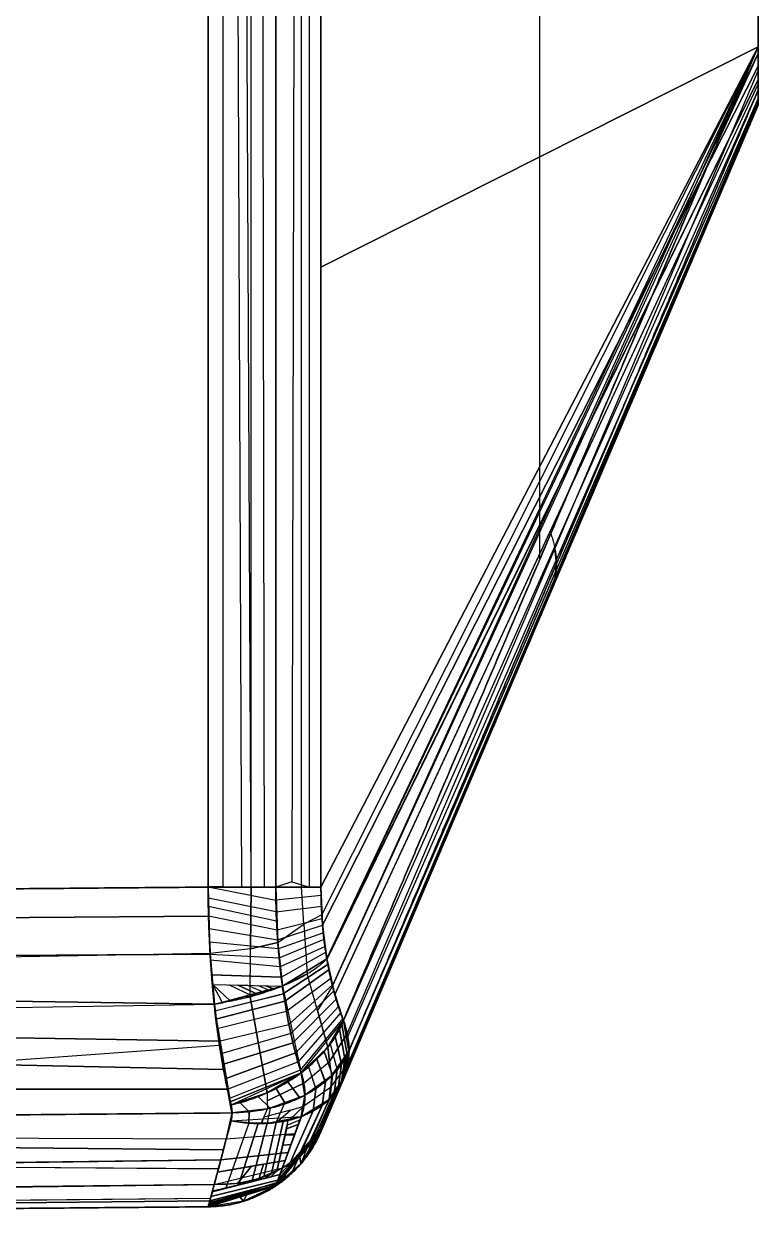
# Model space of a CAD drawing. Extents: x -229 to 199, y -36 to -26.
# Drawn here: x 197.468 to 198.951, y -35.628 to -33.227 of the extents above; entities that cross this region are included whole.
import ezdxf

# ---------------------------------------------------------------- set-up
doc = ezdxf.new("R2010")
doc.units = 0
doc.header["$MEASUREMENT"] = 0
doc.layers.add('IGES level 0', color=253, linetype='Continuous')

msp = doc.modelspace()

# ---------------------------------------------------------------- linework, layer by layer
for points in [[(197.8403, -34.9695, -7.8585), (196.3507, -34.9841, -7.8455), (196.3508, -30.8777, -7.8455), (197.8403, -30.8777, -7.8585)], [(197.8402, -34.969, -17.3325), (197.8406, -30.8777, -17.3325), (196.3507, -30.8777, -17.3455), (196.3507, -34.9825, -17.3455)], [(197.8709, -30.8777, -17.3303), (197.8403, -30.8777, -17.3325), (197.8403, -34.969, -17.3325), (197.8709, -34.9695, -17.3303)], [(197.908, -34.9695, -17.3225), (197.8709, -34.9695, -17.3303), (197.8709, -30.8777, -17.3303), (197.8911, -30.8777, -17.3268)], [(197.9275, -30.8777, -17.3159), (197.8911, -30.8777, -17.3268), (197.908, -34.9695, -17.3225), (197.9275, -34.9695, -17.3159)], [(197.9074, -30.8774, -7.8682), (197.9769, -30.8777, -7.9005), (197.9769, -34.9695, -7.9005), (197.9275, -34.9695, -7.875)], [(197.9533, -34.9695, -17.3043), (197.9275, -34.9695, -17.3159), (197.9275, -30.8777, -17.3159), (197.947, -30.8777, -17.3075)], [(197.9769, -30.8778, -17.2904), (197.947, -30.8777, -17.3075), (197.9533, -34.9695, -17.3043), (197.9768, -34.9689, -17.2904)], [(197.9769, -34.9695, -7.9005), (198.0289, -34.9695, -7.9469), (198.0289, -30.8777, -7.9469), (197.9769, -30.8777, -7.9005)], [(198.0092, -34.9591, -17.2522), (197.9769, -34.9695, -17.2904), (197.9769, -30.8777, -17.2904), (198.0188, -30.8778, -17.2552)], [(198.0448, -30.8777, -17.2231), (198.0188, -30.8777, -17.2552), (198.0092, -34.9591, -17.2522), (198.0448, -34.9695, -17.2231)], [(198.0289, -30.8777, -7.9469), (198.0681, -30.8777, -8.0105), (198.0681, -34.9695, -8.0105), (198.0289, -34.9695, -7.9469)], [(198.0681, -34.9695, -17.1805), (198.0448, -34.9695, -17.2231), (198.0448, -30.8777, -17.2231), (198.0681, -30.8777, -17.1805)], [(198.9507, -33.2736, -10.0819), (198.9507, -30.8777, -10.0819), (198.0681, -30.8777, -8.0105), (198.0681, -33.7184, -8.0105)], [(198.0681, -34.9695, -17.1805), (198.9507, -33.2736, -15.109), (198.9507, -30.8777, -15.109), (198.0681, -30.8777, -17.1805)], [(198.9507, -33.2736, -10.0819), (198.9507, -33.2736, -15.109), (198.9507, -30.8777, -15.109), (198.9507, -30.8777, -10.0819)], [(198.9507, -33.2736, -10.0819), (198.0681, -33.7184, -8.0105), (198.0681, -34.9695, -8.0105), (198.9507, -33.2736, -10.0819)], [(198.0681, -34.9695, -17.1805), (198.0713, -35.0462, -17.1729), (198.9507, -33.3127, -15.1048), (198.9507, -33.2736, -15.109)], [(198.0802, -35.1157, -8.0388), (198.07, -35.0257, -8.0148), (198.9507, -33.2736, -10.0819), (198.0797, -35.1128, -8.0377)], [(198.0913, -35.1688, -8.0648), (198.0799, -35.1142, -8.0382), (198.9507, -33.2874, -10.0824), (198.0913, -35.1688, -8.0648)], [(198.1135, -35.2386, -8.117), (198.0913, -35.1688, -8.0648), (198.9507, -33.2736, -10.0819), (198.1136, -35.2384, -8.1171)], [(198.9507, -33.2736, -15.109), (198.9507, -33.3127, -15.1048), (198.9507, -33.3219, -10.0887), (198.9507, -33.2736, -10.0819)], [(198.0713, -35.0462, -17.1729), (198.0799, -35.1142, -17.1527), (198.9507, -33.3397, -15.0948), (198.9507, -33.3127, -15.1048)], [(198.9507, -33.3219, -10.0887), (198.9509, -33.3607, -10.1125), (198.9507, -33.3397, -15.0948), (198.9507, -33.3127, -15.1048)], [(198.0802, -35.1157, -17.1521), (198.096, -35.1868, -17.1149), (198.9507, -33.349, -15.0892), (198.9507, -33.3397, -15.0948)], [(198.9507, -33.3219, -10.0887), (198.9509, -33.3607, -10.1125), (198.5434, -34.3172, -9.1557), (198.5405, -34.2868, -9.1267)], [(198.9508, -33.3395, -15.0946), (198.9507, -33.349, -15.0892), (198.9507, -33.3817, -10.1437), (198.9509, -33.3607, -10.1125)], [(198.9507, -33.349, -15.0892), (198.9509, -33.3607, -15.0785), (198.1135, -35.2386, -17.0739), (198.0963, -35.1862, -17.1143)], [(198.1208, -35.3338, -16.9815), (198.1135, -35.3562, -16.9563), (198.9507, -33.3912, -14.9914), (198.9507, -33.3896, -15.0167)], [(198.9507, -33.3861, -15.0342), (198.9507, -33.3896, -15.0167), (198.1209, -35.3338, -16.9815), (198.125, -35.2991, -17.0168)], [(198.1221, -35.2701, -17.0458), (198.1247, -35.2998, -17.0175), (198.9507, -33.3861, -15.0342), (198.9507, -33.3771, -15.0574)], [(198.9507, -33.3813, -10.21), (198.5095, -34.427, -9.1638), (198.5095, -34.427, -16.0271), (198.9507, -33.3912, -14.9914)], [(198.9507, -33.3817, -10.1437), (198.9507, -33.3912, -10.1995), (198.5321, -34.3737, -9.2171), (198.5407, -34.3455, -9.185)], [(198.9507, -33.3912, -10.1995), (198.9507, -33.3813, -10.21), (198.9507, -33.3861, -15.0342), (198.9507, -33.3912, -14.9914)], [(198.5405, -34.2869, -9.1266), (198.5433, -34.3173, -9.1559), (198.1248, -35.2994, -8.1735), (198.1214, -35.2657, -8.1415)], [(198.1248, -35.2996, -8.1736), (198.1221, -35.3277, -8.2028), (198.5407, -34.3454, -9.1851), (198.5433, -34.3173, -9.1559)], [(198.5407, -34.3454, -9.1851), (198.5321, -34.3737, -9.2171), (198.1135, -35.3562, -8.2345), (198.1221, -35.3277, -8.2028)], [(198.5094, -34.427, -9.1638), (198.1111, -35.3642, -8.2438), (198.1136, -35.356, -16.9562), (198.5094, -34.427, -16.0271)], [(197.1173, -35.0336, -17.3361), (197.1173, -34.9757, -17.3387), (197.8403, -34.969, -17.3325), (197.8412, -35.0281, -17.3297)], [(197.9771, -34.996, -17.2898), (197.9769, -34.9695, -17.2904), (197.8403, -34.969, -17.3325), (197.9771, -34.996, -17.2898)], [(197.8403, -34.969, -17.3325), (197.8502, -34.9695, -17.3322), (197.8544, -34.969, -17.3281), (197.8403, -34.969, -17.3325)], [(197.9262, -35.0938, -7.8951), (197.8444, -35.1036, -7.8728), (197.8408, -34.9695, -7.8585), (197.9275, -34.9695, -7.875)], [(197.8502, -34.9695, -17.3322), (197.8613, -34.9695, -17.3314), (197.8625, -34.9691, -17.3257), (197.8544, -34.969, -17.3281)], [(197.8613, -34.9695, -17.3314), (197.8709, -34.9695, -17.3303), (197.8708, -34.9691, -17.3231), (197.8625, -34.9691, -17.3257)], [(197.9811, -35.0813, -7.9118), (197.9262, -35.0938, -7.8951), (197.9275, -34.9695, -7.875), (197.9769, -34.9695, -7.9005)], [(197.9771, -34.996, -17.2898), (197.9769, -34.9695, -17.2904), (198.0681, -34.9695, -17.1805), (198.0688, -34.9864, -17.1788)], [(198.0338, -35.0444, -7.9599), (198.0289, -34.9695, -7.9469), (198.0681, -34.9695, -8.0105), (198.0698, -35.0257, -8.0146)], [(197.9786, -35.0379, -17.2859), (197.9778, -35.0195, -17.2881), (197.8406, -34.9916, -17.3314), (197.8409, -35.0082, -17.3307)], [(198.0697, -35.0079, -17.1767), (198.0688, -34.9864, -17.1788), (197.9771, -34.996, -17.2898), (197.9778, -35.0195, -17.2881)], [(197.9795, -35.0563, -17.2836), (197.9778, -35.0195, -17.2881), (198.0697, -35.0079, -17.1767), (198.0708, -35.0338, -17.1741)], [(197.1173, -35.1099, -17.3246), (197.1173, -35.0336, -17.3361), (197.8412, -35.0281, -17.3297), (197.8445, -35.105, -17.3178)], [(197.9809, -35.0759, -17.28), (197.9795, -35.0563, -17.2836), (197.8412, -35.0281, -17.3297), (197.8423, -35.053, -17.3259)], [(198.0713, -35.0462, -17.1729), (198.0708, -35.0338, -17.1741), (197.9795, -35.0563, -17.2836), (197.9807, -35.0759, -17.2802)], [(197.9823, -35.0939, -17.2762), (197.9807, -35.0759, -17.2802), (198.0713, -35.0462, -17.1729), (198.0733, -35.0619, -17.1682)], [(197.9811, -35.0813, -7.9118), (198.0338, -35.0444, -7.9599), (198.0404, -35.1449, -7.9773), (197.9903, -35.1693, -7.937)], [(198.0749, -35.0748, -17.1644), (198.0733, -35.0619, -17.1682), (197.9821, -35.094, -17.2764), (197.9837, -35.1121, -17.272)], [(197.9837, -35.1121, -17.272), (197.9823, -35.0939, -17.2762), (197.8435, -35.081, -17.3215), (197.8445, -35.105, -17.3178)], [(197.9903, -35.1693, -7.9369), (197.9249, -35.1908, -7.9105), (197.9262, -35.0938, -7.8951), (197.9811, -35.0813, -7.9118)], [(197.9856, -35.1306, -17.2669), (197.9837, -35.1121, -17.272), (198.0749, -35.0748, -17.1644), (198.0767, -35.0891, -17.1602)], [(198.0782, -35.1007, -17.1567), (198.0767, -35.0891, -17.1602), (197.9856, -35.1306, -17.2669), (197.988, -35.1512, -17.2603)], [(197.1173, -35.1952, -17.3002), (197.1173, -35.1099, -17.3246), (197.8445, -35.105, -17.3178), (197.8529, -35.2057, -17.2872)], [(197.1184, -35.1162, -7.8676), (197.119, -35.2178, -7.8992), (197.8528, -35.2057, -7.9037), (197.8444, -35.1036, -7.8728)], [(197.9877, -35.1512, -17.2604), (197.9857, -35.1305, -17.2667), (197.8453, -35.117, -17.3148), (197.8474, -35.1468, -17.3073)], [(197.9903, -35.1693, -17.254), (197.988, -35.1512, -17.2603), (198.0782, -35.1007, -17.1567), (198.0801, -35.1141, -17.1525)], [(197.9928, -35.1846, -17.2478), (197.9904, -35.1693, -17.2539), (198.0799, -35.1142, -17.1527), (198.0824, -35.1254, -17.147)], [(197.9903, -35.1693, -7.937), (198.0281, -35.3444, -8.0407), (198.0818, -35.2929, -8.0727), (198.0404, -35.1449, -7.9773)], [(197.995, -35.1996, -17.2416), (197.9928, -35.1846, -17.2478), (198.0824, -35.1254, -17.147), (198.0846, -35.1357, -17.1416)], [(197.9984, -35.2204, -17.232), (197.9949, -35.1997, -17.2416), (198.0846, -35.1357, -17.1416), (198.0885, -35.1531, -17.1325)], [(197.9903, -35.1693, -17.254), (197.988, -35.1512, -17.2603), (197.848, -35.1467, -17.3051), (197.8496, -35.1662, -17.2992)], [(197.8857, -35.1999, -17.2866), (197.8692, -35.2028, -17.2869), (197.8496, -35.1662, -17.2992), (197.8857, -35.1999, -17.2866)], [(197.8529, -35.2057, -17.2872), (197.8692, -35.2028, -17.2869), (197.8496, -35.1662, -17.2992), (197.8529, -35.2057, -17.2872)], [(197.9415, -35.1862, -17.2757), (197.9301, -35.1894, -17.2791), (197.882, -35.1669, -17.2888), (197.9003, -35.1673, -17.2829)], [(197.9541, -35.1823, -17.2713), (197.9415, -35.1862, -17.2757), (197.9003, -35.1673, -17.2829), (197.9199, -35.1677, -17.2766)], [(197.9654, -35.1786, -17.2667), (197.9408, -35.1682, -17.2699), (197.9564, -35.1686, -17.2649), (197.9746, -35.1753, -17.2625)], [(197.9746, -35.1753, -17.2625), (197.9564, -35.1686, -17.2649), (197.9903, -35.1693, -17.254), (197.9746, -35.1753, -17.2625)], [(198.0915, -35.1666, -17.1254), (198.0885, -35.1531, -17.1325), (197.9984, -35.2204, -17.232), (198.0034, -35.2471, -17.2182)], [(198.0072, -35.2651, -17.2078), (198.0034, -35.2471, -17.2182), (198.0915, -35.1666, -17.1254), (198.0943, -35.179, -17.119)], [(198.0611, -35.2189, -8.025), (198.0818, -35.2929, -8.0727), (198.1135, -35.2386, -8.117), (198.0913, -35.1688, -8.0648)], [(197.8528, -35.2057, -7.9037), (197.9249, -35.1908, -7.9105), (197.9594, -35.3848, -8.0269), (197.8866, -35.4091, -8.0321)], [(197.9928, -35.1846, -17.2478), (197.9904, -35.1693, -17.2539), (197.8529, -35.2067, -17.2868), (197.8542, -35.219, -17.2818)], [(197.8562, -35.2363, -17.2742), (197.8542, -35.219, -17.2818), (197.9926, -35.1847, -17.2479), (197.995, -35.1996, -17.2416)], [(197.8857, -35.1999, -17.2866), (197.8755, -35.2005, -17.2814), (197.9122, -35.1905, -17.2726), (197.9301, -35.1894, -17.2791)], [(197.9594, -35.3848, -8.0269), (197.9249, -35.1908, -7.9105), (197.9904, -35.1693, -7.937), (198.0281, -35.3444, -8.0407)], [(197.9272, -35.1865, -17.269), (197.9415, -35.1862, -17.2757), (197.9541, -35.1823, -17.2713), (197.9411, -35.1827, -17.2657)], [(197.954, -35.1792, -17.2626), (197.9664, -35.1758, -17.2597), (197.9746, -35.1753, -17.2625), (197.9654, -35.1786, -17.2667)], [(197.9664, -35.1758, -17.2597), (197.9903, -35.1693, -17.254), (197.9746, -35.1753, -17.2625), (197.9664, -35.1758, -17.2597)], [(198.0115, -35.284, -17.1959), (198.0072, -35.2651, -17.2078), (198.0943, -35.179, -17.119), (198.0992, -35.1951, -17.1074)], [(197.1173, -35.2683, -17.2686), (197.1173, -35.1952, -17.3002), (197.8529, -35.2057, -17.2872), (197.862, -35.2807, -17.2522)], [(197.8585, -35.2554, -17.2654), (197.8562, -35.2363, -17.2742), (197.9949, -35.1997, -17.2416), (197.9984, -35.2204, -17.232)], [(198.0218, -35.3224, -17.1683), (198.0171, -35.304, -17.182), (198.1041, -35.2099, -17.0961), (198.1083, -35.2228, -17.0861)], [(198.0034, -35.2471, -17.2182), (197.9984, -35.2204, -17.232), (197.8585, -35.2554, -17.2654), (197.862, -35.2807, -17.2522)], [(198.0264, -35.3388, -17.1551), (198.0281, -35.3444, -17.1503), (198.1135, -35.2386, -17.0739), (198.112, -35.2347, -17.0776)], [(198.0818, -35.2929, -8.0727), (198.0856, -35.3217, -8.0976), (198.1213, -35.2659, -8.1413), (198.1136, -35.2384, -8.1171)], [(198.1208, -35.3081, -17.0255), (198.1246, -35.3, -17.0173), (198.1135, -35.2386, -17.0739), (198.1101, -35.2467, -17.0811)], [(197.866, -35.306, -17.2372), (197.862, -35.2807, -17.2522), (198.0034, -35.2471, -17.2182), (198.0072, -35.2652, -17.2077)], [(198.0115, -35.284, -17.1959), (198.0072, -35.2652, -17.2077), (197.866, -35.306, -17.2372), (197.8696, -35.3275, -17.2236)], [(198.1093, -35.3269, -17.0443), (198.1165, -35.3161, -17.0335), (198.1056, -35.2562, -17.0893), (198.097, -35.2711, -17.1019)], [(198.1165, -35.3161, -17.0335), (198.1209, -35.308, -17.0255), (198.1101, -35.2467, -17.0812), (198.1056, -35.2562, -17.0893)], [(197.1173, -35.3218, -17.2381), (197.1173, -35.2683, -17.2686), (197.8622, -35.2806, -17.2521), (197.8714, -35.3376, -17.2167)], [(197.875, -35.3564, -17.2031), (198.0166, -35.3042, -17.182), (198.0115, -35.284, -17.1959), (197.8696, -35.3275, -17.2236)], [(198.0749, -35.3012, -17.1241), (198.0869, -35.2859, -17.113), (198.1006, -35.3386, -17.056), (198.0913, -35.3489, -17.0664)], [(198.0856, -35.3217, -8.0976), (198.0895, -35.3504, -8.1225), (198.1248, -35.2994, -8.1735), (198.1213, -35.2659, -8.1413)], [(198.1006, -35.3386, -17.056), (198.1093, -35.3269, -17.0443), (198.0971, -35.2712, -17.1017), (198.0869, -35.2859, -17.113)], [(197.1195, -35.343, -7.9668), (197.1197, -35.432, -8.0411), (197.8885, -35.4253, -8.0479), (197.8634, -35.2895, -7.9439)], [(197.875, -35.3564, -17.2031), (197.8793, -35.3773, -17.1866), (198.0216, -35.3225, -17.1683), (198.0166, -35.3042, -17.182)], [(198.0281, -35.3444, -8.0407), (198.0336, -35.3651, -8.0596), (198.0856, -35.3217, -8.0976), (198.0818, -35.2929, -8.0727)], [(198.06, -35.317, -17.1347), (198.0749, -35.3012, -17.1241), (198.0913, -35.3489, -17.0664), (198.0769, -35.3623, -17.0796)], [(198.0871, -35.3741, -8.1532), (198.1221, -35.3277, -8.2028), (198.1247, -35.2995, -8.1736), (198.0895, -35.3504, -8.1225)], [(198.1089, -35.3657, -16.9671), (198.1121, -35.359, -16.9601), (198.1208, -35.3081, -17.0255), (198.1165, -35.3161, -17.0335)], [(198.1121, -35.359, -16.9601), (198.1135, -35.3562, -16.9563), (198.1246, -35.3, -17.0174), (198.1208, -35.3081, -17.0255)], [(197.1173, -35.3775, -17.1984), (197.1173, -35.3218, -17.2381), (197.8714, -35.3376, -17.2167), (197.8793, -35.3773, -17.1866)], [(198.0357, -35.3898, -17.1075), (198.0281, -35.3444, -17.1502), (198.0433, -35.3323, -17.1438), (198.0578, -35.3767, -17.0941)], [(198.0357, -35.3898, -8.0834), (198.0335, -35.3652, -8.0596), (198.0856, -35.3217, -8.0976), (198.0895, -35.3504, -8.1225)], [(198.0436, -35.332, -17.1437), (198.06, -35.317, -17.1347), (198.077, -35.3623, -17.0797), (198.0578, -35.3767, -17.0941)], [(198.0951, -35.3864, -16.992), (198.1029, -35.3759, -16.979), (198.1093, -35.3269, -17.0443), (198.1006, -35.3386, -17.056)], [(198.1029, -35.3759, -16.979), (198.1089, -35.3657, -16.9671), (198.1165, -35.3161, -17.0335), (198.1093, -35.3269, -17.0443)], [(198.1135, -35.3562, -16.9563), (198.1182, -35.3322, -16.9824), (198.1209, -35.3338, -16.9815), (198.1136, -35.356, -16.9562)], [(197.8834, -35.396, -17.1707), (197.885, -35.4027, -17.1647), (198.0281, -35.3444, -17.1503), (198.0264, -35.3388, -17.1551)], [(197.885, -35.4027, -17.1647), (197.8866, -35.4091, -17.1588), (198.0281, -35.3444, -17.1503), (197.885, -35.4027, -17.1647)], [(197.9598, -35.401, -8.0414), (198.0335, -35.3652, -8.0596), (198.0281, -35.3444, -8.0407), (197.9594, -35.3848, -8.0269)], [(198.0248, -35.394, -17.1115), (198.0357, -35.3899, -17.1074), (198.0281, -35.3444, -17.1502), (198.0016, -35.3625, -17.1582)], [(198.0991, -35.377, -8.2093), (198.1135, -35.3562, -8.2345), (198.0799, -35.435, -8.359), (198.0638, -35.4656, -8.3442)], [(198.071, -35.456, -16.7594), (198.0681, -35.4627, -16.6872), (198.1135, -35.3563, -16.6738), (198.1135, -35.3563, -16.7329)], [(198.0681, -35.4627, -16.6872), (198.1135, -35.3563, -16.6738), (198.1111, -35.3642, -8.2438), (198.0681, -35.4627, -8.5037)], [(198.0703, -35.41, -17.0241), (198.0862, -35.3962, -17.0048), (198.0913, -35.3489, -17.0664), (198.077, -35.3623, -17.0797)], [(198.0799, -35.435, -16.8319), (198.0709, -35.4562, -16.7585), (198.1135, -35.3563, -16.7329), (198.1135, -35.3562, -16.8138)], [(198.0879, -35.4162, -16.8726), (198.0799, -35.435, -16.8319), (198.1135, -35.3562, -16.8138), (198.1135, -35.3561, -16.8503)], [(198.0862, -35.3962, -17.0048), (198.0951, -35.3864, -16.992), (198.1006, -35.3386, -17.056), (198.0913, -35.3489, -17.0664)], [(198.1136, -35.356, -16.9562), (198.0879, -35.4163, -16.8723), (198.1135, -35.3561, -16.8503), (198.1121, -35.359, -16.9601)], [(198.1089, -35.3657, -16.9671), (198.1135, -35.3562, -16.9563), (198.1076, -35.3701, -16.9407), (198.1033, -35.3786, -16.9476)], [(197.1173, -35.4319, -17.1498), (197.1173, -35.3775, -17.1984), (197.8793, -35.3773, -17.1866), (197.8885, -35.4254, -17.143)], [(197.9658, -35.416, -17.1336), (197.9953, -35.405, -17.1225), (197.9774, -35.3761, -17.1624), (197.9411, -35.3925, -17.1644)], [(197.9598, -35.401, -8.0414), (197.96, -35.4172, -8.0558), (198.0357, -35.3898, -8.0834), (198.0335, -35.3652, -8.0596)], [(197.9953, -35.405, -17.1225), (198.0248, -35.394, -17.1115), (198.0016, -35.3625, -17.1582), (197.9774, -35.3761, -17.1624)], [(198.0338, -35.412, -8.1063), (198.0281, -35.4325, -8.1288), (198.0846, -35.3978, -8.184), (198.0871, -35.3741, -8.1532)], [(198.0526, -35.4213, -17.0418), (198.0578, -35.3767, -17.0941), (198.0357, -35.3898, -17.1075), (198.0281, -35.4325, -17.0621)], [(198.0846, -35.3978, -8.184), (198.0991, -35.377, -8.2093), (198.0638, -35.4656, -8.3442), (198.0442, -35.4917, -8.3306)], [(198.0525, -35.4816, -16.8549), (198.0644, -35.4647, -16.8463), (198.1029, -35.3759, -16.979), (198.0951, -35.3864, -16.992)], [(198.0526, -35.4213, -17.0418), (198.0703, -35.41, -17.0241), (198.077, -35.3623, -17.0797), (198.0578, -35.3768, -17.094)], [(198.0644, -35.4647, -16.8463), (198.0722, -35.4496, -16.8399), (198.1089, -35.3657, -16.9671), (198.1029, -35.3759, -16.979)], [(198.0799, -35.435, -8.359), (198.0896, -35.4135, -8.3737), (198.1111, -35.3642, -8.2438), (198.0799, -35.435, -8.359)], [(198.1033, -35.3786, -16.9476), (198.0977, -35.3913, -16.9283), (198.0997, -35.3886, -16.917), (198.1076, -35.3701, -16.9407)], [(197.923, -35.4234, -17.141), (197.9045, -35.4046, -17.1617), (197.8866, -35.4091, -17.1588), (197.8886, -35.4253, -17.1431)], [(197.923, -35.4234, -17.141), (197.9658, -35.416, -17.1336), (197.9411, -35.3925, -17.1644), (197.9045, -35.4046, -17.1617)], [(198.0285, -35.4324, -17.0619), (198.0358, -35.3899, -17.1074), (197.9658, -35.416, -17.1336), (197.9594, -35.4463, -17.1026)], [(197.9594, -35.4463, -17.1026), (197.9774, -35.4447, -17.0939), (197.9953, -35.405, -17.1225), (197.9658, -35.416, -17.1336)], [(198.0703, -35.41, -8.1668), (198.0846, -35.3978, -8.184), (198.0442, -35.4917, -8.3306), (198.0219, -35.5137, -8.3181)], [(198.0247, -35.5112, -16.8714), (198.0396, -35.4967, -16.8631), (198.0862, -35.3962, -17.0048), (198.0703, -35.41, -17.0241)], [(198.0396, -35.4967, -16.8631), (198.0525, -35.4816, -16.8549), (198.0951, -35.3864, -16.992), (198.0862, -35.3962, -17.0048)], [(198.0925, -35.4033, -16.9101), (198.0873, -35.4152, -16.8921), (198.0896, -35.4124, -16.8795), (198.0946, -35.4005, -16.8995)], [(197.1173, -35.4923, -17.08), (197.1177, -35.4319, -17.1498), (197.8885, -35.4254, -17.143), (197.8712, -35.4996, -17.0543)], [(197.8866, -35.4411, -8.0641), (198.0281, -35.4325, -8.1288), (198.0155, -35.4672, -8.1748), (197.8769, -35.4781, -8.1074)], [(197.8885, -35.4253, -8.0479), (197.8866, -35.4411, -8.0641), (197.9475, -35.4466, -8.0832), (197.96, -35.4172, -8.0558)], [(197.9228, -35.4459, -17.1168), (197.8866, -35.4411, -17.1268), (197.8886, -35.4253, -17.1431), (197.923, -35.4234, -17.141)], [(197.9594, -35.4463, -17.1026), (197.9228, -35.4459, -17.1168), (197.923, -35.4234, -17.141), (197.9658, -35.416, -17.1336)], [(197.9527, -35.4342, -8.0717), (197.948, -35.4466, -8.0835), (197.9774, -35.4447, -8.0971), (198.0064, -35.4195, -8.0946)], [(198.0064, -35.4195, -8.0946), (198.0338, -35.412, -8.1063), (198.0042, -35.4398, -8.1123), (197.9774, -35.4447, -8.0971)], [(197.9906, -35.5356, -16.8886), (198.0057, -35.5263, -16.8805), (198.0526, -35.4213, -17.0418), (198.0288, -35.4323, -17.0616)], [(197.9906, -35.5356, -8.3023), (198.0281, -35.4325, -8.1288), (198.0017, -35.5051, -8.2347), (197.9906, -35.5356, -8.3023)], [(198, -35.4502, -17.0615), (198.0022, -35.4403, -17.0798), (198.0281, -35.4325, -17.0621), (198.0253, -35.4402, -17.0531)], [(198.0338, -35.412, -8.1063), (198.0281, -35.4325, -8.1288), (198.0042, -35.4398, -8.1123), (198.0338, -35.412, -8.1063)], [(198.0057, -35.5263, -16.8805), (198.0247, -35.5112, -16.8714), (198.0703, -35.41, -17.0241), (198.0526, -35.4213, -17.0418)], [(198.0281, -35.4325, -17.0621), (198.0141, -35.4719, -16.9952), (198.0113, -35.4788, -17.0003), (198.0281, -35.4325, -17.0621)], [(198.0701, -35.4581, -8.4432), (198.0799, -35.435, -8.359), (198.0896, -35.4135, -8.3737), (198.0766, -35.4432, -8.452)], [(198.0779, -35.4366, -16.8596), (198.0722, -35.4496, -16.8399), (198.08, -35.4349, -16.8327), (198.0834, -35.4269, -16.8513)], [(198.0873, -35.4152, -16.8921), (198.082, -35.4274, -16.8736), (198.0863, -35.42, -16.8656), (198.0896, -35.4124, -16.8795)], [(197.8866, -35.4411, -17.1268), (197.9228, -35.4459, -17.1168), (197.8787, -35.5694, -16.919), (197.8528, -35.5695, -16.9233)], [(197.8787, -35.5694, -16.919), (197.9029, -35.5669, -16.914), (197.9411, -35.4466, -17.1102), (197.9228, -35.4459, -17.1168)], [(197.9029, -35.5669, -16.914), (197.9294, -35.5615, -16.9074), (197.9594, -35.4463, -17.1026), (197.9411, -35.4466, -17.1102)], [(197.9294, -35.5615, -16.9074), (197.9528, -35.5541, -16.9005), (197.9774, -35.4447, -17.0939), (197.9594, -35.4463, -17.1026)], [(197.9528, -35.5541, -16.9005), (197.9682, -35.5478, -16.8954), (197.992, -35.4424, -17.0859), (197.9774, -35.4447, -17.0939)], [(197.9682, -35.5478, -16.8954), (197.9794, -35.5423, -16.8913), (198.0022, -35.4403, -17.0798), (197.992, -35.4424, -17.0859)], [(197.9853, -35.5501, -8.3459), (197.9813, -35.5609, -8.3902), (198.0701, -35.4581, -8.4432), (198.0728, -35.4517, -8.4113)], [(197.9956, -35.4701, -17.0247), (198.0147, -35.4695, -17.0147), (198.0223, -35.4487, -17.0426), (197.9984, -35.4576, -17.0478)], [(197.9984, -35.4576, -17.0478), (198.0223, -35.4487, -17.0426), (198.0253, -35.4402, -17.0531), (198, -35.4502, -17.0615)], [(198.057, -35.4789, -16.7505), (198.0709, -35.4562, -16.7585), (198.0695, -35.4594, -16.738), (198.0556, -35.4816, -16.7323)], [(198.0591, -35.4748, -16.7782), (198.0732, -35.4507, -16.7833), (198.0709, -35.4562, -16.7585), (198.057, -35.4789, -16.7505)], [(198.0613, -35.4706, -16.806), (198.0765, -35.443, -16.8102), (198.0732, -35.4507, -16.7833), (198.0591, -35.4748, -16.7782)], [(198.0638, -35.4656, -8.3442), (198.0799, -35.435, -8.359), (198.0728, -35.4517, -8.4113), (198.0604, -35.4656, -8.4021)], [(198.0644, -35.4647, -16.8463), (198.08, -35.4349, -16.8327), (198.0765, -35.443, -16.8102), (198.0613, -35.4706, -16.806)], [(197.1196, -35.4754, -8.089), (197.1194, -35.5304, -8.1677), (197.8659, -35.5198, -8.1673), (197.8769, -35.4781, -8.1074)], [(197.8769, -35.4781, -8.1074), (197.8659, -35.5198, -8.1673), (198.0017, -35.5051, -8.2347), (198.0155, -35.4672, -8.1748)], [(197.9775, -35.5712, -8.4629), (197.9769, -35.5727, -8.4971), (198.0681, -35.4627, -8.5037), (198.0682, -35.4624, -8.4891)], [(197.979, -35.5671, -8.4249), (197.9775, -35.5712, -8.4629), (198.0682, -35.4625, -8.4891), (198.0687, -35.4614, -8.4716)], [(197.9813, -35.5609, -8.3902), (197.979, -35.5671, -8.4249), (198.0687, -35.4614, -8.4716), (198.0701, -35.4581, -8.4432)], [(197.9911, -35.4902, -16.9876), (198.0077, -35.4888, -16.9849), (198.0147, -35.4695, -17.0147), (197.9956, -35.4701, -17.0247)], [(198.0274, -35.5281, -16.6872), (198.0681, -35.4627, -16.6873), (198.0681, -35.4627, -8.5037), (198.0272, -35.5282, -8.5037)], [(198.0525, -35.4816, -16.8549), (198.0644, -35.4647, -16.8463), (198.0522, -35.4883, -16.6873), (198.0403, -35.5073, -16.6872)], [(198.0459, -35.4894, -8.5021), (198.0471, -35.5019, -8.5037), (198.0681, -35.4627, -8.5037), (198.0459, -35.4894, -8.5021)], [(198.0534, -35.4859, -16.7032), (198.0683, -35.4623, -16.7064), (198.0681, -35.4627, -16.6873), (198.0522, -35.4883, -16.6873)], [(198.0545, -35.4838, -16.7176), (198.0688, -35.4611, -16.7224), (198.0683, -35.4623, -16.7064), (198.0534, -35.4859, -16.7032)], [(198.0556, -35.4816, -16.7323), (198.0695, -35.4594, -16.738), (198.0688, -35.4611, -16.7224), (198.0545, -35.4838, -16.7176)], [(197.1173, -35.533, -17.0186), (197.1173, -35.4923, -17.08), (197.8712, -35.4996, -17.0543), (197.8611, -35.5389, -16.9898)], [(197.8659, -35.5198, -8.1673), (197.8593, -35.5446, -8.2174), (197.9958, -35.5214, -8.268), (198.0017, -35.5051, -8.2347)], [(197.9794, -35.5423, -16.8913), (197.9904, -35.5362, -16.887), (198.0077, -35.4888, -16.9849), (197.9911, -35.4902, -16.9876)], [(198.0247, -35.5112, -16.8714), (198.0396, -35.4967, -16.8631), (198.0274, -35.5281, -16.6872), (198.0088, -35.5474, -16.6872)], [(198.0219, -35.5137, -8.3181), (198.0442, -35.4917, -8.3306), (198.0422, -35.4861, -8.3885), (198.0185, -35.5128, -8.3707)], [(198.0254, -35.5142, -8.5006), (198.0272, -35.5282, -8.5037), (198.0471, -35.5019, -8.5037), (198.0459, -35.4894, -8.5021)], [(198.0274, -35.5281, -16.6872), (198.0403, -35.5073, -16.6872), (198.0525, -35.4816, -16.8549), (198.0396, -35.4967, -16.8631)], [(197.1194, -35.5294, -8.1662), (197.119, -35.5777, -8.2649), (197.8528, -35.5695, -8.2675), (197.8659, -35.5198, -8.1673)], [(197.9, -35.5674, -8.2763), (197.9437, -35.5573, -8.2877), (197.9522, -35.5288, -8.2519), (197.9276, -35.533, -8.2427)], [(197.9437, -35.5573, -8.2877), (197.9903, -35.5362, -8.3038), (197.9958, -35.5214, -8.268), (197.9522, -35.5288, -8.2519)], [(197.9769, -35.5727, -8.4971), (197.9769, -35.5727, -8.5037), (198.0272, -35.5282, -8.5037), (198.0254, -35.5142, -8.5006)], [(197.9904, -35.5362, -16.887), (198.0057, -35.5263, -16.8805), (197.992, -35.5618, -16.6872), (197.9769, -35.5727, -16.6876)], [(197.9769, -35.5727, -8.5037), (198.0272, -35.5282, -8.5037), (198.0274, -35.5281, -16.6872), (197.9769, -35.5727, -16.6872)], [(198.0057, -35.5263, -16.8805), (198.0247, -35.5112, -16.8714), (198.0088, -35.5474, -16.6872), (197.992, -35.5618, -16.6872)], [(197.1173, -35.5794, -16.9212), (197.1173, -35.533, -17.0186), (197.8614, -35.5377, -16.9918), (197.8528, -35.5695, -16.9233)], [(197.8424, -35.6077, -16.7814), (197.8488, -35.5843, -16.8819), (197.9855, -35.5495, -16.847), (197.9796, -35.5655, -16.7763)], [(197.849, -35.5834, -8.3148), (197.8461, -35.5941, -8.3511), (197.9813, -35.5609, -8.3902), (197.9853, -35.5501, -8.3459)], [(197.8528, -35.5695, -8.2675), (197.9903, -35.5363, -8.3038), (197.9853, -35.5501, -8.3459), (197.849, -35.5834, -8.3148)], [(197.8593, -35.5446, -8.2174), (197.8529, -35.5691, -8.2665), (197.9, -35.5674, -8.2763), (197.9276, -35.533, -8.2427)], [(197.9682, -35.5478, -16.8954), (197.9794, -35.5423, -16.8913), (197.9668, -35.5542, -16.8518), (197.9543, -35.5574, -16.855)], [(197.9794, -35.5423, -16.8913), (197.9904, -35.5362, -16.887), (197.9855, -35.5495, -16.847), (197.9668, -35.5542, -16.8518)], [(197.1173, -35.6048, -16.8367), (197.1173, -35.5794, -16.9212), (197.8528, -35.5695, -16.9233), (197.8451, -35.5979, -16.8325)], [(197.119, -35.5777, -8.2649), (197.1183, -35.6104, -8.3807), (197.8438, -35.6028, -8.3804), (197.8528, -35.5695, -8.2675)], [(197.8418, -35.6095, -8.45), (197.8403, -35.6147, -8.5037), (197.9769, -35.5727, -8.5037), (197.9769, -35.5727, -8.4971)], [(197.8406, -35.614, -16.7183), (197.8413, -35.6117, -16.749), (197.9779, -35.5701, -16.7401), (197.9771, -35.5722, -16.7108)], [(197.8413, -35.6117, -16.749), (197.8424, -35.6077, -16.7814), (197.9796, -35.5655, -16.7763), (197.9786, -35.5699, -16.7401)], [(197.8429, -35.6059, -8.4124), (197.8418, -35.6095, -8.45), (197.9769, -35.5727, -8.4971), (197.9775, -35.5712, -8.4629)], [(197.8438, -35.6028, -8.3804), (197.8429, -35.6059, -8.4124), (197.9775, -35.5712, -8.4629), (197.979, -35.5671, -8.4249)], [(197.8461, -35.5941, -8.3511), (197.8438, -35.6028, -8.3804), (197.979, -35.5671, -8.4249), (197.9813, -35.5609, -8.3902)], [(197.8488, -35.5843, -16.8819), (197.8527, -35.5695, -16.9233), (197.8787, -35.5694, -16.919), (197.8767, -35.5772, -16.8748)], [(197.8787, -35.5694, -16.919), (197.9029, -35.5669, -16.914), (197.8999, -35.5713, -16.8689), (197.8767, -35.5772, -16.8748)], [(197.9029, -35.5669, -16.914), (197.9294, -35.5615, -16.9074), (197.9195, -35.5663, -16.8639), (197.8999, -35.5713, -16.8689)], [(197.9116, -35.6037, -16.6872), (197.9041, -35.5945, -16.7148), (197.9771, -35.5722, -16.7108), (197.9769, -35.5727, -16.6872)], [(197.9116, -35.6037, -16.6872), (197.9769, -35.5727, -16.6872), (197.9769, -35.5727, -8.5037), (197.9176, -35.5909, -8.5037)], [(197.9294, -35.5615, -16.9074), (197.9528, -35.5541, -16.9005), (197.939, -35.5613, -16.8589), (197.9195, -35.5663, -16.8639)], [(197.1173, -35.621, -16.6936), (197.1173, -35.6048, -16.8367), (197.8452, -35.5977, -16.8332), (197.8407, -35.6147, -16.6872)], [(197.8403, -35.6147, -8.504), (197.9176, -35.5909, -8.5037), (197.9116, -35.6037, -16.6872), (197.8403, -35.6147, -16.6872)], [(197.8407, -35.6147, -16.6872), (197.8406, -35.614, -16.7183), (197.9041, -35.5945, -16.7148), (197.9116, -35.6037, -16.6872)], [(197.0955, -35.6212, -16.6937), (197.8403, -35.6147, -16.6872), (197.8403, -35.6147, -8.5037), (197.0955, -35.6212, -8.5037)], [(197.1183, -35.6104, -8.3807), (197.1173, -35.621, -8.4974), (197.8403, -35.6147, -8.5037), (197.8438, -35.6028, -8.3804)]]:
    msp.add_3dface(points)
at = {"layer": 'IGES level 0'}
for points, degree in [([(197.8403, -26.7859, -7.8585), (197.8403, -30.8777, -7.8585), (197.8403, -34.9695, -7.8585)], 2), ([(197.8403, -34.9695, -17.3325), (197.8403, -30.8777, -17.3325), (197.8403, -26.7859, -17.3325)], 2), ([(197.8403, -26.7859, -17.3325), (197.8403, -30.8777, -17.3325), (197.8403, -34.9695, -17.3325)], 2), ([(197.8403, -34.9695, -7.8585), (197.8403, -30.8777, -7.8585), (197.8403, -26.7859, -7.8585)], 2), ([(197.9769, -26.7859, -7.9005), (197.9769, -30.8777, -7.9005), (197.9769, -34.9695, -7.9005)], 2), ([(197.9769, -34.9695, -17.2904), (197.9769, -30.8777, -17.2904), (197.9769, -26.7859, -17.2904)], 2), ([(198.0682, -34.9695, -8.0105), (198.0682, -30.8777, -8.0105), (198.0682, -26.7859, -8.0105)], 2), ([(198.0682, -26.7859, -17.1805), (198.0682, -30.8777, -17.1805), (198.0682, -34.9695, -17.1805)], 2), ([(198.0682, -34.9695, -17.1805), (198.0682, -30.8777, -17.1805), (198.0682, -26.7859, -17.1805)], 2), ([(198.0682, -26.7859, -8.0105), (198.0682, -30.8777, -8.0105), (198.0682, -34.9695, -8.0105)], 2), ([(198.5095, -27.4461, -9.0462), (198.5095, -30.8777, -9.0462), (198.5095, -34.3094, -9.0462)], 2), ([(198.9508, -28.4818, -15.109), (198.9508, -30.8777, -15.109), (198.9508, -33.2736, -15.109)], 2), ([(198.9508, -33.2736, -10.0819), (198.9508, -30.8777, -10.0819), (198.9508, -28.4818, -10.0819)], 2), ([(198.9508, -33.2736, -15.109), (198.9508, -30.8777, -15.109), (198.9508, -28.4818, -15.109)], 2), ([(198.9508, -28.4818, -10.0819), (198.9508, -30.8777, -10.0819), (198.9508, -33.2736, -10.0819)], 2), ([(198.1135, -35.3562, -8.2346), (198.1286, -35.3208, -8.1934), (198.1285, -35.2793, -8.152), (198.1135, -35.2386, -8.117)], 3), ([(198.1135, -35.2386, -17.0739), (198.1286, -35.2798, -17.0385), (198.1285, -35.3212, -16.9971), (198.1135, -35.3562, -16.9563)], 3), ([(197.8866, -35.4091, -8.0321), (197.8892, -35.4197, -8.0421), (197.8893, -35.431, -8.0534), (197.8866, -35.4411, -8.0641)], 3), ([(197.8866, -35.4411, -17.1268), (197.8892, -35.4311, -17.1374), (197.8893, -35.4198, -17.1487), (197.8866, -35.4091, -17.1588)], 3)]:
    msp.add_open_spline(points, degree=degree, dxfattribs=at)
at = {"layer": 'IGES level 0', "extrusion": (-0.919975, 0.391976, 0)}
for points in [[(198.9508, -33.2736, -10.0819), (198.5321, -34.2561, -9.0995), (198.1135, -35.2386, -8.117)], [(198.1135, -35.2386, -17.0739), (198.5321, -34.2561, -16.0915), (198.9508, -33.2736, -15.109)], [(198.9508, -33.2736, -15.109), (198.5321, -34.2561, -16.0915), (198.1135, -35.2386, -17.0739)], [(198.1135, -35.2386, -8.117), (198.5321, -34.2561, -9.0995), (198.9508, -33.2736, -10.0819)], [(198.1135, -35.3562, -8.2346), (198.5321, -34.3737, -9.2171), (198.9508, -33.3912, -10.1995)], [(198.9508, -33.3912, -10.1995), (198.5321, -34.3737, -9.2171), (198.1135, -35.3562, -8.2346)]]:
    msp.add_open_spline(points, degree=2, dxfattribs=at)
at = {"layer": 'IGES level 0', "extrusion": (1, 0, 0)}
for points in [[(198.9508, -33.3912, -10.1995), (198.9508, -33.3912, -10.1222), (198.9508, -33.351, -10.0819), (198.9508, -33.2736, -10.0819)], [(198.9508, -33.2736, -15.109), (198.9508, -33.351, -15.109), (198.9508, -33.3912, -15.0687), (198.9508, -33.3912, -14.9914)], [(198.9508, -33.3912, -14.9914), (198.9508, -33.3912, -15.0687), (198.9508, -33.351, -15.109), (198.9508, -33.2736, -15.109)], [(198.9508, -33.2736, -10.0819), (198.9508, -33.351, -10.0819), (198.9508, -33.3912, -10.1222), (198.9508, -33.3912, -10.1995)]]:
    msp.add_rational_spline(points, [1, 0.973880804441, 0.973880804441, 1], degree=3, dxfattribs=at)
at = {"layer": 'IGES level 0', "extrusion": (0.919975, -0.391976, 0)}
for points in [[(198.1248, -35.2998, -8.1734), (198.5379, -34.3303, -9.1429), (198.951, -33.3607, -10.1125)], [(198.951, -33.3607, -15.0785), (198.5379, -34.3303, -16.048), (198.1248, -35.2998, -17.0175)], [(198.9508, -33.3912, -14.9914), (198.5321, -34.3737, -15.9739), (198.1135, -35.3562, -16.9563)], [(198.1135, -35.3562, -16.9563), (198.5321, -34.3737, -15.9739), (198.9508, -33.3912, -14.9914)]]:
    msp.add_open_spline(points, degree=2, dxfattribs=at)
at = {"layer": 'IGES level 0', "extrusion": (1, 0, 0)}
for points in [[(198.9508, -33.3912, -14.9914), (198.9508, -33.3912, -12.5955), (198.9508, -33.3912, -10.1995)], [(198.9508, -33.3912, -10.1995), (198.9508, -33.3912, -12.5955), (198.9508, -33.3912, -14.9914)], [(198.5095, -34.427, -9.1638), (198.5095, -34.427, -12.5955), (198.5095, -34.427, -16.0271)], [(198.0682, -35.4627, -16.6872), (198.0682, -35.4627, -12.5955), (198.0682, -35.4627, -8.5037)], [(198.0682, -35.4627, -8.5037), (198.0682, -35.4627, -12.5955), (198.0682, -35.4627, -16.6872)], [(197.9769, -35.5727, -8.5037), (197.9769, -35.5727, -12.5955), (197.9769, -35.5727, -16.6872)], [(197.8403, -35.6147, -8.5037), (197.8403, -35.6147, -12.5955), (197.8403, -35.6147, -16.6872)], [(197.8403, -35.6147, -16.6872), (197.8403, -35.6147, -12.5955), (197.8403, -35.6147, -8.5037)]]:
    msp.add_open_spline(points, degree=2, dxfattribs=at)
at = {"layer": 'IGES level 0', "extrusion": (-0.288471, -0.677047, 0.677047)}
msp.add_rational_spline([(198.5321, -34.2561, -9.0995), (198.5473, -34.298, -9.1349), (198.5473, -34.3383, -9.1752), (198.5321, -34.3737, -9.2171)], [1, 0.973880804441, 0.973880804441, 1], degree=3, dxfattribs=at)
at = {"layer": 'IGES level 0', "extrusion": (0.288471, 0.677047, 0.677047)}
msp.add_rational_spline([(198.5321, -34.2561, -16.0915), (198.5473, -34.298, -16.056), (198.5473, -34.3383, -16.0157), (198.5321, -34.3737, -15.9739)], [1, 0.973880804441, 0.973880804441, 1], degree=3, dxfattribs=at)
at = {"layer": 'IGES level 0', "extrusion": (-0.008727, 0.999962, 0)}
for points in [[(197.8403, -34.9695, -7.8585), (197.0955, -34.976, -7.852), (196.3508, -34.9825, -7.8455)], [(196.3508, -34.9825, -17.3455), (197.0955, -34.976, -17.339), (197.8403, -34.9695, -17.3325)], [(197.8403, -34.9695, -17.3325), (197.0955, -34.976, -17.339), (196.3508, -34.9825, -17.3455)], [(196.3508, -34.9825, -7.8455), (197.0955, -34.976, -7.852), (197.8403, -34.9695, -7.8585)], [(196.351, -35.4388, -17.1565), (197.1198, -35.432, -17.1498), (197.8886, -35.4253, -17.1431)], [(196.3511, -35.4388, -8.0344), (197.1199, -35.432, -8.0411), (197.8887, -35.4253, -8.0479)], [(196.3511, -35.4388, -17.1565), (197.1199, -35.432, -17.1498), (197.8887, -35.4253, -17.1431)], [(196.3507, -35.6277, -8.4907), (197.0955, -35.6212, -8.4972), (197.8403, -35.6147, -8.5037)], [(197.8403, -35.6147, -8.5037), (197.0955, -35.6212, -8.4972), (196.3507, -35.6277, -8.4907)], [(196.3508, -35.6277, -8.4907), (197.0955, -35.6212, -8.4972), (197.8403, -35.6147, -8.5037)], [(197.8403, -35.6147, -16.6872), (197.0955, -35.6212, -16.6937), (196.3508, -35.6277, -16.7002)], [(196.3508, -35.6277, -16.7002), (197.0955, -35.6212, -16.6937), (197.8403, -35.6147, -16.6872)], [(197.8403, -35.6147, -8.5037), (197.0955, -35.6212, -8.4972), (196.3508, -35.6277, -8.4907)]]:
    msp.add_open_spline(points, degree=2, dxfattribs=at)
at = {"layer": 'IGES level 0', "extrusion": (3.1e-15, -1, 3.788e-13)}
msp.add_rational_spline([(198.0682, -34.9695, -8.0105), (198.004, -34.9695, -7.8599), (197.8403, -34.9695, -7.8585)], [1, 0.83665683382, 1], degree=2, dxfattribs=at)
at = {"layer": 'IGES level 0', "extrusion": (-0.968285, -0.003266, -0.249825)}
msp.add_open_spline([(197.8403, -34.9695, -7.8585), (197.8409, -35.1317, -7.8585), (197.8576, -35.2907, -7.9212), (197.8866, -35.4091, -8.0321)], degree=3, dxfattribs=at)
at = {"layer": 'IGES level 0', "extrusion": (2.429e-13, -1, 4.468e-13)}
msp.add_rational_spline([(197.8403, -34.9695, -7.8585), (197.9428, -34.9695, -7.8593), (198.028, -34.9695, -7.9162), (198.0682, -34.9695, -8.0105)], [1, 0.89110455588, 0.89110455588, 1], degree=3, dxfattribs=at)
at = {"layer": 'IGES level 0', "extrusion": (0.968285, 0.003266, -0.249825)}
msp.add_open_spline([(197.8866, -35.4091, -17.1588), (197.8576, -35.2907, -17.2697), (197.8409, -35.1317, -17.3325), (197.8403, -34.9695, -17.3325)], degree=3, dxfattribs=at)
at = {"layer": 'IGES level 0', "extrusion": (-3.1e-15, 1, 3.788e-13)}
msp.add_rational_spline([(197.8403, -34.9695, -17.3325), (198.004, -34.9695, -17.331), (198.0682, -34.9695, -17.1805)], [1, 0.83665683382, 1], degree=2, dxfattribs=at)
at = {"layer": 'IGES level 0', "extrusion": (-6.917e-13, 1, 1.3649e-12)}
msp.add_rational_spline([(198.0682, -34.9695, -17.1805), (198.028, -34.9695, -17.2747), (197.9428, -34.9695, -17.3316), (197.8403, -34.9695, -17.3325)], [1, 0.89110455588, 0.89110455588, 1], degree=3, dxfattribs=at)
at = {"layer": 'IGES level 0', "extrusion": (-0.968285, -0.003266, -0.249825)}
msp.add_rational_spline([(197.8866, -35.4091, -8.0321), (197.8571, -35.2884, -7.9192), (197.8409, -35.1348, -7.8585), (197.8403, -34.9695, -7.8585)], [1, 0.953636413166, 0.953636413166, 1], degree=3, dxfattribs=at)
at = {"layer": 'IGES level 0', "extrusion": (0.968285, 0.003266, -0.249825)}
msp.add_rational_spline([(197.8403, -34.9695, -17.3325), (197.8409, -35.1348, -17.3325), (197.8571, -35.2884, -17.2718), (197.8866, -35.4091, -17.1588)], [1, 0.953636413166, 0.953636413166, 1], degree=3, dxfattribs=at)
at = {"layer": 'IGES level 0'}
for points, weights, degree in [([(198.0282, -35.3444, -8.0407), (197.9959, -35.242, -7.9517), (197.9771, -35.1062, -7.9006), (197.9769, -34.9695, -7.9005)], [0.902809211194, 0.913199052087, 0.918660160651, 0.91832841691], 3), ([(197.9769, -34.9695, -17.2904), (197.9771, -35.1062, -17.2903), (197.9959, -35.242, -17.2393), (198.0282, -35.3444, -17.1503)], [0.91832841691, 0.918660160651, 0.913199052087, 0.902809211194], 3), ([(198.0282, -35.4325, -8.1288), (198.0384, -35.4056, -8.0983), (198.0383, -35.3746, -8.0673), (198.0282, -35.3444, -8.0407)], [0.902809211194, 0.903275679875, 0.903271426793, 0.902809211194], 3), ([(198.0282, -35.3444, -17.1503), (198.0384, -35.3749, -17.1233), (198.0383, -35.4059, -17.0923), (198.0282, -35.4325, -17.0621)], [0.902809211194, 0.903275679875, 0.903271426793, 0.902809211194], 3), ([(197.9769, -35.5727, -8.5037), (197.9771, -35.5726, -8.3669), (197.9959, -35.5215, -8.2312), (198.0282, -35.4325, -8.1288)], [0.91832841691, 0.918660160651, 0.913199052087, 0.902809211194], 3), ([(198.0282, -35.4325, -17.0621), (197.9959, -35.5215, -16.9597), (197.9771, -35.5726, -16.824), (197.9769, -35.5727, -16.6872)], [0.902809211194, 0.913199052087, 0.918660160651, 0.91832841691], 3), ([(197.8403, -35.6147, -8.5037), (198.004, -35.6133, -8.5037), (198.0682, -35.4627, -8.5037)], [1, 0.83665683382, 1], 2), ([(197.8403, -35.6147, -16.6872), (197.9428, -35.6138, -16.6872), (198.028, -35.557, -16.6872), (198.0682, -35.4627, -16.6872)], [1, 0.89110455588, 0.89110455588, 1], 3), ([(198.0682, -35.4627, -8.5037), (198.028, -35.557, -8.5037), (197.9428, -35.6138, -8.5037), (197.8403, -35.6147, -8.5037)], [1, 0.89110455588, 0.89110455588, 1], 3)]:
    msp.add_rational_spline(points, weights, degree=degree, dxfattribs=at)
at = {"layer": 'IGES level 0', "extrusion": (-0.919975, 1.5021e-12, -0.391976)}
msp.add_open_spline([(198.1135, -35.2386, -8.117), (198.0846, -35.1662, -8.0489), (198.0682, -35.0689, -8.0105), (198.0682, -34.9695, -8.0105)], degree=3, dxfattribs=at)
at = {"layer": 'IGES level 0', "extrusion": (0.919975, -1.1311e-12, -0.391976)}
msp.add_open_spline([(198.0682, -34.9695, -17.1805), (198.0682, -35.0689, -17.1805), (198.0846, -35.1662, -17.142), (198.1135, -35.2386, -17.0739)], degree=3, dxfattribs=at)
at = {"layer": 'IGES level 0', "extrusion": (0.919975, -1.0164e-12, -0.391976)}
msp.add_rational_spline([(198.1135, -35.2386, -17.0739), (198.084, -35.1648, -17.1432), (198.0682, -35.0708, -17.1805), (198.0682, -34.9695, -17.1805)], [1, 0.953636413166, 0.953636413166, 1], degree=3, dxfattribs=at)
at = {"layer": 'IGES level 0', "extrusion": (-0.919975, -5.207e-13, -0.391976)}
msp.add_rational_spline([(198.0682, -34.9695, -8.0105), (198.0682, -35.0708, -8.0105), (198.084, -35.1648, -8.0477), (198.1135, -35.2386, -8.117)], [1, 0.953636413166, 0.953636413166, 1], degree=3, dxfattribs=at)
at = {"layer": 'IGES level 0', "extrusion": (0.155362, -0.918736, -0.363024)}
msp.add_rational_spline([(198.08, -35.1142, -8.0382), (198.0194, -35.1806, -7.8961), (197.8528, -35.2057, -7.9037)], [1, 0.829178816579, 1], degree=2, dxfattribs=at)
at = {"layer": 'IGES level 0', "extrusion": (-0.155362, 0.918736, -0.363024)}
msp.add_rational_spline([(198.08, -35.1142, -17.1527), (198.0194, -35.1806, -17.2949), (197.8528, -35.2057, -17.2872)], [1, 0.829178816579, 1], degree=2, dxfattribs=at)
at = {"layer": 'IGES level 0', "extrusion": (0.279983, -0.699853, -0.657126)}
for points in [[(197.8866, -35.4091, -8.0321), (198.0631, -35.3699, -7.9986), (198.1135, -35.2386, -8.117)], [(198.1135, -35.2386, -8.117), (198.0631, -35.3699, -7.9986), (197.8866, -35.4091, -8.0321)]]:
    msp.add_rational_spline(points, [1, 0.805618422389, 1], degree=2, dxfattribs=at)
at = {"layer": 'IGES level 0', "extrusion": (-0.279983, 0.699853, -0.657126)}
for points in [[(197.8866, -35.4091, -17.1588), (198.0631, -35.3699, -17.1923), (198.1135, -35.2386, -17.0739)], [(198.1135, -35.2386, -17.0739), (198.0631, -35.3699, -17.1923), (197.8866, -35.4091, -17.1588)]]:
    msp.add_rational_spline(points, [1, 0.805618422389, 1], degree=2, dxfattribs=at)
at = {"layer": 'IGES level 0', "extrusion": (-0.258458, -0.683081, 0.683081)}
msp.add_open_spline([(198.1135, -35.2386, -8.117), (198.1286, -35.2798, -8.1524), (198.1286, -35.3207, -8.1934), (198.1135, -35.3562, -8.2346)], degree=3, dxfattribs=at)
at = {"layer": 'IGES level 0', "extrusion": (0.258458, 0.683081, 0.683081)}
msp.add_open_spline([(198.1135, -35.3562, -16.9563), (198.1286, -35.3207, -16.9975), (198.1286, -35.2798, -17.0385), (198.1135, -35.2386, -17.0739)], degree=3, dxfattribs=at)
at = {"layer": 'IGES level 0', "extrusion": (0.000759209, -0.707166, -0.707047)}
for points in [[(198.1247, -35.2994, -8.1735), (198.0718, -35.4236, -8.0494), (197.8885, -35.4253, -8.0478)], [(198.1248, -35.2994, -8.1735), (198.0719, -35.4236, -8.0494), (197.8886, -35.4253, -8.0478)]]:
    msp.add_rational_spline(points, [1, 0.806314935598, 1], degree=2, dxfattribs=at)
at = {"layer": 'IGES level 0', "extrusion": (0.000759209, 0.707047, -0.707166)}
msp.add_rational_spline([(198.1248, -35.2997, -17.0171), (198.0719, -35.4238, -17.1413), (197.8886, -35.4254, -17.143)], [1, 0.806314935598, 1], degree=2, dxfattribs=at)
at = {"layer": 'IGES level 0', "extrusion": (-0.279983, -0.657126, -0.699853)}
for points in [[(197.8866, -35.4411, -8.0641), (198.0631, -35.4746, -8.1033), (198.1135, -35.3562, -8.2346)], [(198.1135, -35.3562, -8.2346), (198.0631, -35.4746, -8.1033), (197.8866, -35.4411, -8.0641)]]:
    msp.add_rational_spline(points, [1, 0.805618422389, 1], degree=2, dxfattribs=at)
at = {"layer": 'IGES level 0', "extrusion": (0.279983, 0.657126, -0.699853)}
for points in [[(197.8866, -35.4411, -17.1268), (198.0631, -35.4746, -17.0877), (198.1135, -35.3562, -16.9563)], [(198.1135, -35.3562, -16.9563), (198.0631, -35.4746, -17.0877), (197.8866, -35.4411, -17.1268)], [(197.8866, -35.4411, -17.1268), (198.063, -35.4746, -17.0877), (198.1135, -35.3562, -16.9563)], [(198.1135, -35.3562, -16.9563), (198.063, -35.4746, -17.0877), (197.8866, -35.4411, -17.1268)]]:
    msp.add_rational_spline(points, [1, 0.805618422389, 1], degree=2, dxfattribs=at)
at = {"layer": 'IGES level 0', "extrusion": (-0.919975, 0.391976, -1.0976e-12)}
msp.add_open_spline([(198.0682, -35.4627, -8.5037), (198.0682, -35.4627, -8.4043), (198.0846, -35.4242, -8.307), (198.1135, -35.3562, -8.2346)], degree=3, dxfattribs=at)
at = {"layer": 'IGES level 0', "extrusion": (0.919975, -0.391976, -1.0978e-12)}
msp.add_open_spline([(198.1135, -35.3562, -16.9563), (198.0846, -35.4242, -16.8839), (198.0682, -35.4627, -16.7866), (198.0682, -35.4627, -16.6872)], degree=3, dxfattribs=at)
at = {"layer": 'IGES level 0', "extrusion": (-0.919975, 0.391976, 7.806e-13)}
msp.add_rational_spline([(198.1135, -35.3562, -8.2346), (198.084, -35.4255, -8.3084), (198.0682, -35.4627, -8.4024), (198.0682, -35.4627, -8.5037)], [1, 0.953636413166, 0.953636413166, 1], degree=3, dxfattribs=at)
at = {"layer": 'IGES level 0', "extrusion": (0.919975, -0.391976, 7.799e-13)}
msp.add_rational_spline([(198.0682, -35.4627, -16.6872), (198.0682, -35.4627, -16.7885), (198.084, -35.4255, -16.8826), (198.1135, -35.3562, -16.9563)], [1, 0.953636413166, 0.953636413166, 1], degree=3, dxfattribs=at)
at = {"layer": 'IGES level 0'}
for points in [[(197.8866, -35.4411, -8.0641), (197.887, -35.4396, -8.0625), (197.8873, -35.4381, -8.0609), (197.8876, -35.4366, -8.0593), (197.8884, -35.4325, -8.0551), (197.8887, -35.4284, -8.0509), (197.8886, -35.4242, -8.0467), (197.8885, -35.4192, -8.0417), (197.8879, -35.4141, -8.0368), (197.8866, -35.4091, -8.0321)], [(197.8866, -35.4091, -17.1588), (197.887, -35.4107, -17.1573), (197.8873, -35.4123, -17.1558), (197.8876, -35.4138, -17.1543), (197.8884, -35.4181, -17.1502), (197.8887, -35.4223, -17.1461), (197.8886, -35.4265, -17.1419), (197.8885, -35.4315, -17.1369), (197.8879, -35.4363, -17.1318), (197.8866, -35.4411, -17.1268)]]:
    msp.add_open_spline(points, degree=3, knots=[0, 0, 0, 0, 0.00000663957, 0.00000663957, 0.00000663957, 0.00002441885, 0.00002441885, 0.00002441885, 0.0000455521, 0.0000455521, 0.0000455521, 0.0000455521], dxfattribs=at)
at = {"layer": 'IGES level 0', "extrusion": (-0.968285, 0.249825, 0.003266)}
for points in [[(197.8866, -35.4411, -8.0641), (197.8576, -35.5519, -8.1825), (197.8409, -35.6147, -8.3414), (197.8403, -35.6147, -8.5037)], [(197.8866, -35.4411, -8.0641), (197.8576, -35.5519, -8.1825), (197.8408, -35.6147, -8.3414), (197.8403, -35.6147, -8.5037)]]:
    msp.add_open_spline(points, degree=3, dxfattribs=at)
at = {"layer": 'IGES level 0', "extrusion": (0.968285, -0.249825, 0.003266)}
msp.add_open_spline([(197.8403, -35.6147, -16.6872), (197.8409, -35.6147, -16.8495), (197.8576, -35.5519, -17.0084), (197.8866, -35.4411, -17.1268)], degree=3, dxfattribs=at)
at = {"layer": 'IGES level 0', "extrusion": (-0.968285, 0.249825, 0.003266)}
for points in [[(197.8403, -35.6147, -8.5037), (197.8409, -35.6147, -8.3384), (197.8571, -35.554, -8.1847), (197.8866, -35.4411, -8.0641)], [(197.8403, -35.6147, -8.5037), (197.8408, -35.6147, -8.3384), (197.857, -35.554, -8.1847), (197.8866, -35.4411, -8.0641)]]:
    msp.add_rational_spline(points, [1, 0.953636413166, 0.953636413166, 1], degree=3, dxfattribs=at)
at = {"layer": 'IGES level 0', "extrusion": (0.968285, -0.249825, 0.003266)}
msp.add_rational_spline([(197.8866, -35.4411, -17.1268), (197.8571, -35.554, -17.0062), (197.8409, -35.6147, -16.8525), (197.8403, -35.6147, -16.6872)], [1, 0.953636413166, 0.953636413166, 1], degree=3, dxfattribs=at)
at = {"layer": 'IGES level 0', "extrusion": (-0.155362, -0.363024, -0.918736)}
msp.add_rational_spline([(198.08, -35.435, -8.359), (198.0194, -35.5771, -8.2926), (197.8528, -35.5695, -8.2675)], [1, 0.829178816579, 1], degree=2, dxfattribs=at)
at = {"layer": 'IGES level 0', "extrusion": (0.155362, 0.363024, -0.918736)}
msp.add_rational_spline([(198.08, -35.435, -16.8319), (198.0194, -35.5771, -16.8983), (197.8528, -35.5695, -16.9235)], [1, 0.829178816579, 1], degree=2, dxfattribs=at)
at = {"layer": 'IGES level 0', "extrusion": (-1.13e-14, 1.88e-14, -1)}
msp.add_rational_spline([(198.0682, -35.4627, -12.5955), (198.028, -35.557, -12.5955), (197.9428, -35.6138, -12.5955), (197.8403, -35.6147, -12.5955)], [1, 0.89110455588, 0.89110455588, 1], degree=3, dxfattribs=at)
at = {"layer": 'IGES level 0', "extrusion": (2.087e-13, -3.882e-13, -1)}
msp.add_rational_spline([(198.0682, -35.4627, -16.6872), (198.004, -35.6133, -16.6872), (197.8403, -35.6147, -16.6872)], [1, 0.83665683382, 1], degree=2, dxfattribs=at)

doc.saveas('drawing.dxf')
